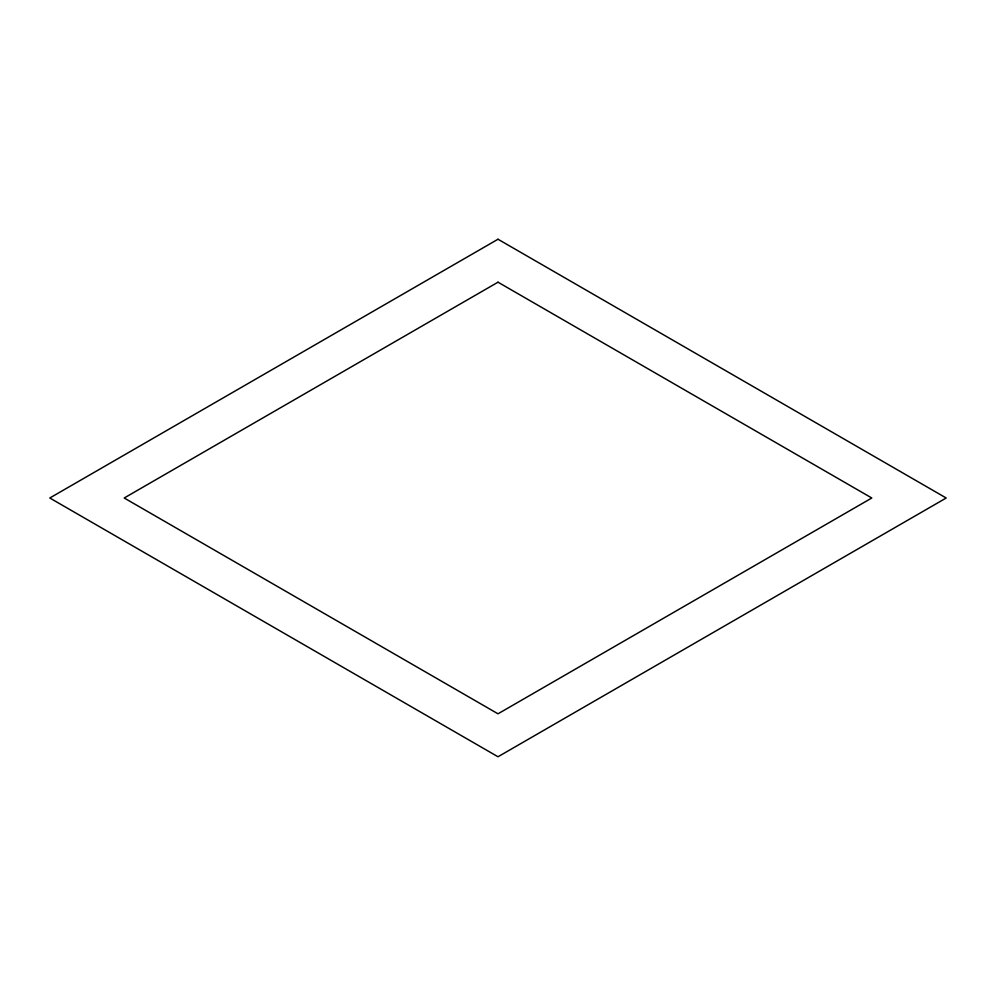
<?xml version="1.0" encoding="UTF-8"?>
<svg xmlns="http://www.w3.org/2000/svg" width="996" height="996" viewBox="0 0 996 996"><rect width="100%" height="100%" fill="white"/><g stroke="black" fill="none" stroke-linecap="round" stroke-linejoin="round"><path stroke-width="1.49" d="M498 239.239L49.8 498L498 756.761L946.2 498L498 239.239M498 282.192L124.201 498L498 713.808L871.799 498L498 282.192"/></g></svg>
